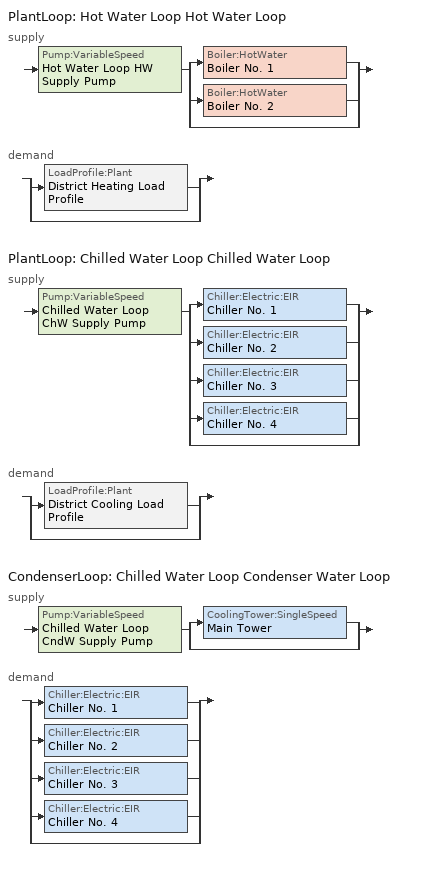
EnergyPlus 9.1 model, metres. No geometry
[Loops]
PlantLoop 'Hot Water Loop Hot Water Loop'
 supply: Pump:VariableSpeed 'Hot Water Loop HW Supply Pump' > split
  | Boiler:HotWater 'Boiler No. 1'
  | Boiler:HotWater 'Boiler No. 2'
  | bypass
 demand: split
  | LoadProfile:Plant 'District Heating Load Profile'
  | bypass
PlantLoop 'Chilled Water Loop Chilled Water Loop'
 supply: Pump:VariableSpeed 'Chilled Water Loop ChW Supply Pump' > split
  | Chiller:Electric:EIR 'Chiller No. 1'
  | Chiller:Electric:EIR 'Chiller No. 2'
  | Chiller:Electric:EIR 'Chiller No. 3'
  | Chiller:Electric:EIR 'Chiller No. 4'
  | bypass
 demand: split
  | LoadProfile:Plant 'District Cooling Load Profile'
  | bypass
CondenserLoop 'Chilled Water Loop Condenser Water Loop'
 supply: Pump:VariableSpeed 'Chilled Water Loop CndW Supply Pump' > split
  | CoolingTower:SingleSpeed 'Main Tower'
  | bypass
 demand: split
  | Chiller:Electric:EIR 'Chiller No. 1'
  | Chiller:Electric:EIR 'Chiller No. 2'
  | Chiller:Electric:EIR 'Chiller No. 3'
  | Chiller:Electric:EIR 'Chiller No. 4'
  | bypass
[Building]
-LargeOffice-ASHRAE 169-2006-2A created: 2019-06-18 16:12:49 -0700: North Axis {deg}=0; Terrain=City; Loads Convergence Tolerance Value=0.04; Temperature Convergence Tolerance Value {deltaC}=0.2; Solar Distribution=FullInteriorAndExterior; Maximum Number of Warmup Days=25; Minimum Number of Warmup Days=6
[Site:Location]
Houston Bush Intercontinental_TX_USA: Latitude {deg}=30; Longitude {deg}=-95.37; Time Zone {hr}=-6; Elevation {m}=29
[Site:GroundTemperature:BuildingSurface]
19.527, 19.502, 19.536, 19.598, 20.002, 21.64, 22.225, 22.375, 21.449, 20.121, 19.802, 19.633
[Site:WaterMainsTemperature]
Calculation Method=Correlation; Annual Average Outdoor Air Temperature {C}=20.3167; Maximum Difference In Monthly Average Outdoor Air Temperatures {deltaC}=17.8
[SizingPeriod:DesignDay] Day of Month=21; Dry-Bulb Temperature Range Modifier Type=DefaultMultipliers; Humidity Condition Type=Wetbulb; Barometric Pressure {Pa}=100977; Rain Indicator=No; Snow Indicator=No; Daylight Saving Time Indicator=No
Name | Month | Day Type | Maximum Dry-Bulb Temperature {C} | Daily Dry-Bulb Temperature Range {deltaC} | Wetbulb or DewPoint at Maximum Dry-Bulb {C} | Wind Speed {m/s} | Wind Direction {deg} | Solar Model Indicator | ASHRAE Clear Sky Optical Depth for Beam Irradiance (taub) | ASHRAE Clear Sky Optical Depth for Diffuse Irradiance (taud) | Sky Clearness
Houston Bush Intercontinental Ann Clg .4% Condns DB=>MWB | 7 | SummerDesignDay | 36 | 10.1 | 24.8 | 3.5 | 170 | ASHRAETau | 0.499 | 1.97
Houston Bush Intercontinental Ann Htg 99.6% Condns DB | 1 | WinterDesignDay | -1.6 | 0 | -1.6 | 2.8 | 0 | ASHRAEClearSky |  |  | 0
[LoadProfile:Plant] Peak Flow Rate {m3/s}=0.3; Flow Rate Fraction Schedule=HVACTemplate-Always 1
Name | Load Schedule Name (From CSV)
District Heating Load Profile | Heating Load Profile Schedule
District Cooling Load Profile | Cooling Load Profile Schedule
[Sizing:Plant]
Name | Loop Type | Design Loop Exit Temperature | Loop Design Temperature Difference
Hot Water Loop Hot Water Loop | Heating | 82 | 11
Chilled Water Loop Chilled Water Loop | Cooling | 7.22 | 6.67
Chilled Water Loop Condenser Water Loop | Condenser | 29.4 | 5.6
[Pump:VariableSpeed] Design Maximum Flow Rate=autosize; Design Pump Head=179352; Design Power Consumption=autosize; Motor Efficiency=0.9; Fraction of Motor Inefficiencies to Fluid Stream=0; Coefficient 1 of the Part Load Performance Curve=0; Coefficient 2 of the Part Load Performance Curve=0; Coefficient 3 of the Part Load Performance Curve=1; Coefficient 4 of the Part Load Performance Curve=0; Design Minimum Flow Rate=0; Pump Control Type=INTERMITTENT
Hot Water Loop HW Supply Pump; Chilled Water Loop ChW Supply Pump; Chilled Water Loop CndW Supply Pump
[Boiler:HotWater] Fuel Type=NaturalGas; Nominal Capacity=autosize; Efficiency Curve Temperature Evaluation Variable=LeavingBoiler; Design Water Flow Rate=autosize; Minimum Part Load Ratio=0; Maximum Part Load Ratio=1.1; Optimum Part Load Ratio=1; Water Outlet Upper Temperature Limit=100; Boiler Flow Mode=LeavingSetpointModulated; Parasitic Electric Load=0; Sizing Factor=1
Name | Nominal Thermal Efficiency | Normalized Boiler Efficiency Curve
Boiler No. 1 | 0.8 | Boiler No. 1 Efficiency Curve
Boiler No. 2 | 0.9 | Boiler No. 2 Efficiency Curve
[Chiller:Electric:EIR] Reference Capacity=autosize; Reference Leaving Chilled Water Temperature=6.67; Reference Entering Condenser Fluid Temperature=29.4; Reference Chilled Water Flow Rate=autosize; Reference Condenser Fluid Flow Rate=autosize; Minimum Part Load Ratio=0; Maximum Part Load Ratio=1; Optimum Part Load Ratio=1; Minimum Unloading Ratio=0.25; Condenser Type=WaterCooled; Fraction of Compressor Electric Consumption Rejected by Condenser=1; Leaving Chilled Water Lower Temperature Limit=5; Chiller Flow Mode=LeavingSetpointModulated; Design Heat Recovery Water Flow Rate=0; Sizing Factor=1
Name | Reference COP | Cooling Capacity Function of Temperature Curve | Electric Input to Cooling Output Ratio Function of Temperature Curve | Electric Input to Cooling Output Ratio Function of Part Load Ratio Curve | Condenser Fan Power Ratio
Chiller No. 1 | 6 | Chiller No. 1 CentCapFT | Chiller No. 1 CentEIRFT | Chiller No. 1 CentEIRFPLR | 0
Chiller No. 2 | 3 | Chiller No. 2 RecipCapFT | Chiller No. 2 RecipEIRFT | Chiller No. 2 RecipEIRFPLR
Chiller No. 3 | 5 | Chiller No. 3 ScrewCapFT | Chiller No. 3 ScrewEIRFT | Chiller No. 3 ScrewEIRFPLR | 0
Chiller No. 4 | 5 | Chiller No. 4 ScrewCapFT | Chiller No. 4 ScrewEIRFT | Chiller No. 4 ScrewEIRFPLR | 0
[CoolingTower:SingleSpeed]
Main Tower: Design Water Flow Rate=autosize; Design Air Flow Rate=autosize; Design Fan Power=autosize; Design UFactor Times Area Value=autosize; Free Convection Air Flow Rate=autocalculate; Free Convection UFactor Times Area Value=autocalculate; Performance Input Method=UFactorTimesAreaAndDesignWaterFlowRate; Free Convection Capacity=autocalculate; Evaporation Loss Mode=SaturatedExit; Drift Loss Percent=0.008; Blowdown Calculation Mode=ConcentrationRatio; Blowdown Concentration Ratio=3; Capacity Control=FanCycling; Sizing Factor=1
[PlantLoop] Fluid Type=Water; Maximum Loop Flow Rate=autosize; Minimum Loop Flow Rate=0; Plant Loop Volume=autosize; Load Distribution Scheme=SequentialLoad; Plant Loop Demand Calculation Scheme=SingleSetpoint
Name | Plant Equipment Operation Scheme | Maximum Loop Temperature | Minimum Loop Temperature | Common Pipe Simulation
Hot Water Loop Hot Water Loop | Hot Water Loop Operation | 100 | 10
Chilled Water Loop Chilled Water Loop | Chilled Water Loop Chiller Operation | 98 | 1 | None
[CondenserLoop]
Chilled Water Loop Condenser Water Loop: Fluid Type=Water; Condenser Equipment Operation Scheme=Chilled Water Loop Condenser Operation; Maximum Loop Temperature=80; Minimum Loop Temperature=5; Maximum Loop Flow Rate=autosize; Minimum Loop Flow Rate=0; Condenser Loop Volume=autosize; Load Distribution Scheme=SequentialLoad
[PlantEquipmentList]
Hot Water Loop All Equipment: Boiler No. 1, Boiler No. 2
Chilled Water Loop All Chillers: Chiller No. 1, Chiller No. 2, Chiller No. 3, Chiller No. 4
[CondenserEquipmentList]
Chilled Water Loop All Condensers: Main Tower
[PlantEquipmentOperation:CoolingLoad] Load Range 1 Lower Limit=0; Load Range 1 Upper Limit=1000000000000000
Name | Range 1 Equipment List
Chilled Water Loop Chiller Operation All Hours | Chilled Water Loop All Chillers
Chilled Water Loop Condenser Operation All Hours | Chilled Water Loop All Condensers
[PlantEquipmentOperation:HeatingLoad]
Hot Water Loop Operation All Hours: Load Range 1 Lower Limit=0; Load Range 1 Upper Limit=1000000000000000; Range 1 Equipment List=Hot Water Loop All Equipment
[PlantEquipmentOperationSchemes] Control Scheme 1 Schedule=HVACTemplate-Always 1
Name | Control Scheme 1
Hot Water Loop Operation | Hot Water Loop Operation All Hours
Chilled Water Loop Chiller Operation | Chilled Water Loop Chiller Operation All Hours
[CondenserEquipmentOperationSchemes]
Chilled Water Loop Condenser Operation: Control Scheme 1=Chilled Water Loop Condenser Operation All Hours; Control Scheme 1 Schedule=HVACTemplate-Always 1
[SetpointManager:Scheduled]
Chilled Water Loop CndW Temp Manager: Control Variable=Temperature; Schedule=HVACTemplate-Always 29.4; Setpoint Node or NodeList=Chilled Water Loop CndW Supply Setpoint Nodes
[SetpointManager:OutdoorAirReset] Control Variable=Temperature
Name | Setpoint at Outdoor Low Temperature | Outdoor Low Temperature | Setpoint at Outdoor High Temperature | Outdoor High Temperature | Setpoint Node or NodeList
Hot Water Loop HW Temp Manager | 82.2 | -6.7 | 65.6 | 10 | Hot Water Loop HW Supply Setpoint Nodes
Chilled Water Loop ChW Temp Manager | 12.2 | 15.6 | 6.7 | 26.7 | Chilled Water Loop ChW Supply Setpoint Nodes
[Schedule:File] File=sample_loadprofile.csv; Rows to Skip at Top=1; Column Separator=Comma; Interpolate to Timestep=No
Name | Column Number
Heating Load Profile Schedule | 2
Cooling Load Profile Schedule | 3
[Schedule:Compact]
HVACTemplate-Always 1: Through: 12/31, For: AllDays, Until: 24:00, 1
HVACTemplate-Always 29.4: Through: 12/31, For: AllDays, Until: 24:00, 29.4
[Curve:Quadratic] Minimum Value of x=0; Maximum Value of x=1
Name | Coefficient1 Constant | Coefficient2 x | Coefficient3 x2
Boiler No. 1 Efficiency Curve; Boiler No. 2 Efficiency Curve | 0.97 | 0.0633 | -0.0333
Chiller No. 1 CentEIRFPLR | 0.222903 | 0.313387 | 0.46371
Chiller No. 2 RecipEIRFPLR | 0.088065 | 1.137742 | -0.225806
Chiller No. 3 ScrewEIRFPLR; Chiller No. 4 ScrewEIRFPLR | 0.330188 | 0.235543 | 0.460708
[Curve:Biquadratic] Minimum Value of x=5; Maximum Value of x=10; Minimum Value of y=24; Maximum Value of y=35
Name | Coefficient1 Constant | Coefficient2 x | Coefficient3 x2 | Coefficient4 y | Coefficient5 y2 | Coefficient6 xy
Chiller No. 1 CentCapFT | 0.257896 | 0.0389016 | -0.00021708 | 0.0468684 | -0.00094284 | -0.00034344
Chiller No. 1 CentEIRFT | 0.933884 | -0.058212 | 0.00450036 | 0.00243 | 0.000486 | -0.001215
Chiller No. 2 RecipCapFT | 0.507883 | 0.145228 | -0.00625644 | -0.0011178 | -0.0001296 | -0.00028188
Chiller No. 2 RecipEIRFT | 1.03076 | -0.103536 | 0.00710208 | 0.0093186 | 0.00031752 | -0.00104328
Chiller No. 3 ScrewCapFT; Chiller No. 4 ScrewCapFT | 0.813025 | -0.0142532 | -0.00161799 | 0.0263844 | -0.00091543 | 0.00169601
Chiller No. 3 ScrewEIRFT; Chiller No. 4 ScrewEIRFT | 0.638123 | 0.00630389 | 0.00092334 | -0.00455294 | 0.00082568 | -0.00156152
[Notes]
High level information
